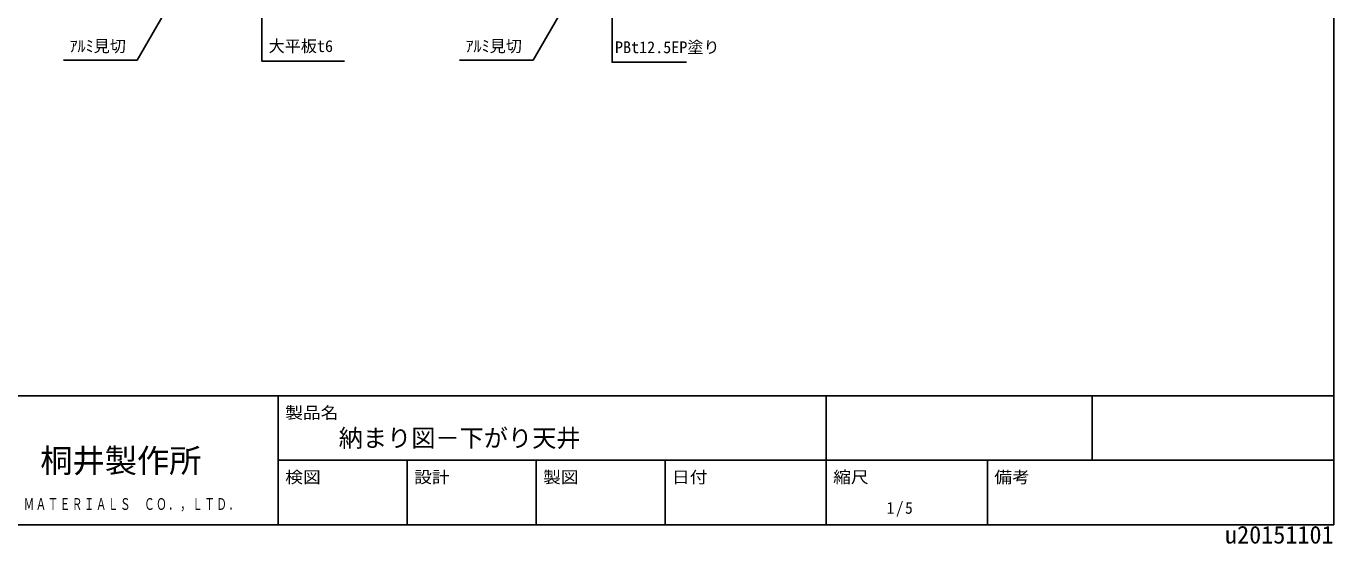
# Model space of a CAD drawing. Units: millimetres, scale not verified. Extents: x -688 to 687, y -487 to 475.
# Drawn here: x -124 to 687, y -487 to -165 of the extents above; entities that cross this region are included whole.
import ezdxf
from ezdxf.enums import TextEntityAlignment as Align

# ---------------------------------------------------------------- set-up
doc = ezdxf.new("R2010")
doc.units = ezdxf.units.MM
doc.header["$LTSCALE"] = 5
for name, color, linetype in [('1-6_文字', 4, 'Continuous'), ('F-3_太線２', 7, 'Continuous'), ('F-5_固定文字', 7, 'Continuous'), ('F-6_文字', 4, 'Continuous')]:
    doc.layers.add(name, color=color, linetype=linetype)
doc.styles.add('ＭＳ ゴシック', font='')
doc.styles.get('ＭＳ ゴシック').set_extended_font_data('MS Gothic')

msp = doc.modelspace()

# ---------------------------------------------------------------- linework, layer by layer
at = {"layer": '1-6_文字'}
for p, q in [((-55.15, -186.352), (-36.174, -153.484)), ((22.076, -186.924), (22.076, -147.344)), ((190.577, -186.352), (208.773, -154.836)), ((-55.15, -186.352), (-100.936, -186.352)), ((190.577, -186.352), (144.791, -186.352)), ((22.076, -186.924), (73.505, -186.924)), ((239.413, -187.64), (285.558, -187.64))]:
    msp.add_line(p, q, dxfattribs=at)
msp.add_lwpolyline([(285.558, -187.64), (239.413, -187.64), (239.413, -147.498)], dxfattribs=at)
at = {"layer": 'F-3_太線２', "color": 3}
for p, q in [((687.333, 475.25), (687.333, -474.75)), ((-687.667, -394.75), (687.333, -394.75)), ((32.333, -394.75), (32.333, -474.75)), ((-687.667, -474.75), (687.333, -474.75))]:
    msp.add_line(p, q, dxfattribs=at)
at = {"layer": 'F-3_太線２'}
for p, q in [((372.333, -474.75), (372.333, -394.75)), ((537.333, -394.75), (537.333, -434.75)), ((32.333, -434.75), (687.333, -434.75)), ((112.333, -434.75), (112.333, -474.75)), ((192.333, -434.75), (192.333, -474.75)), ((272.333, -434.75), (272.333, -474.75)), ((472.333, -474.75), (472.333, -434.75))]:
    msp.add_line(p, q, dxfattribs=at)

# ---------------------------------------------------------------- texts
at = {"layer": '1-6_文字', "style": 'ＭＳ ゴシック'}
for s, p in [('ｱﾙﾐ見切', (-97.222, -183.506)), ('大平板t6', (26.321, -183.506)), ('ｱﾙﾐ見切', (148.505, -183.506)), ('PBt12.5EP塗り', (241.272, -184.221))]:
    msp.add_text(s, height=7.331, dxfattribs=at).set_placement(p, align=Align.BOTTOM_LEFT)
at = {"layer": '1-6_文字', "color": 7, "style": 'ＭＳ ゴシック'}
msp.add_text('u20151101', height=11, dxfattribs=at).set_placement((619.833, -489.75), align=Align.BOTTOM_LEFT)
at = {"layer": 'F-5_固定文字', "color": 4, "style": 'ＭＳ ゴシック', "width": 1.1}
for s, p in [('製品名', (36.648, -411.087)), ('検図', (36.648, -451.087)), ('設計', (116.648, -451.087)), ('製図', (196.648, -451.087)), ('日付', (276.648, -451.087)), ('縮尺', (376.648, -451.087)), ('備考', (476.648, -451.087))]:
    msp.add_text(s, height=7.331, dxfattribs=at).set_placement(p, align=Align.BOTTOM_LEFT)
at = {"layer": 'F-5_固定文字', "style": 'ＭＳ ゴシック'}
msp.add_text('桐井製作所', height=14.66, dxfattribs=at).set_placement((-115.354, -446.718), align=Align.BOTTOM_LEFT)
at = {"layer": 'F-5_固定文字', "color": 4, "insert": (-267.667, -466.64), "char_height": 7.331, "attachment_point": 7, "style": 'ＭＳ ゴシック'}
msp.add_mtext('\\T1.15;\\W0.65;ＫＩＲＩＩ\u3000ＣＯＮＳＴＲＵＣＴＩＯＮ\u3000ＭＡＴＥＲＩＡＬＳ\u3000ＣＯ．，ＬＴＤ．', dxfattribs=at)
at = {"layer": 'F-6_文字', "style": 'ＭＳ ゴシック'}
msp.add_text('納まり図－下がり天井', height=11, dxfattribs=at).set_placement((69.833, -429.75), align=Align.BOTTOM_LEFT)
at = {"layer": 'F-6_文字', "insert": (409.833, -469.75), "char_height": 7.331, "attachment_point": 7, "style": 'ＭＳ ゴシック'}
msp.add_mtext('\\T1.21;\\W0.95;1/5', dxfattribs=at)

doc.saveas('drawing.dxf')
